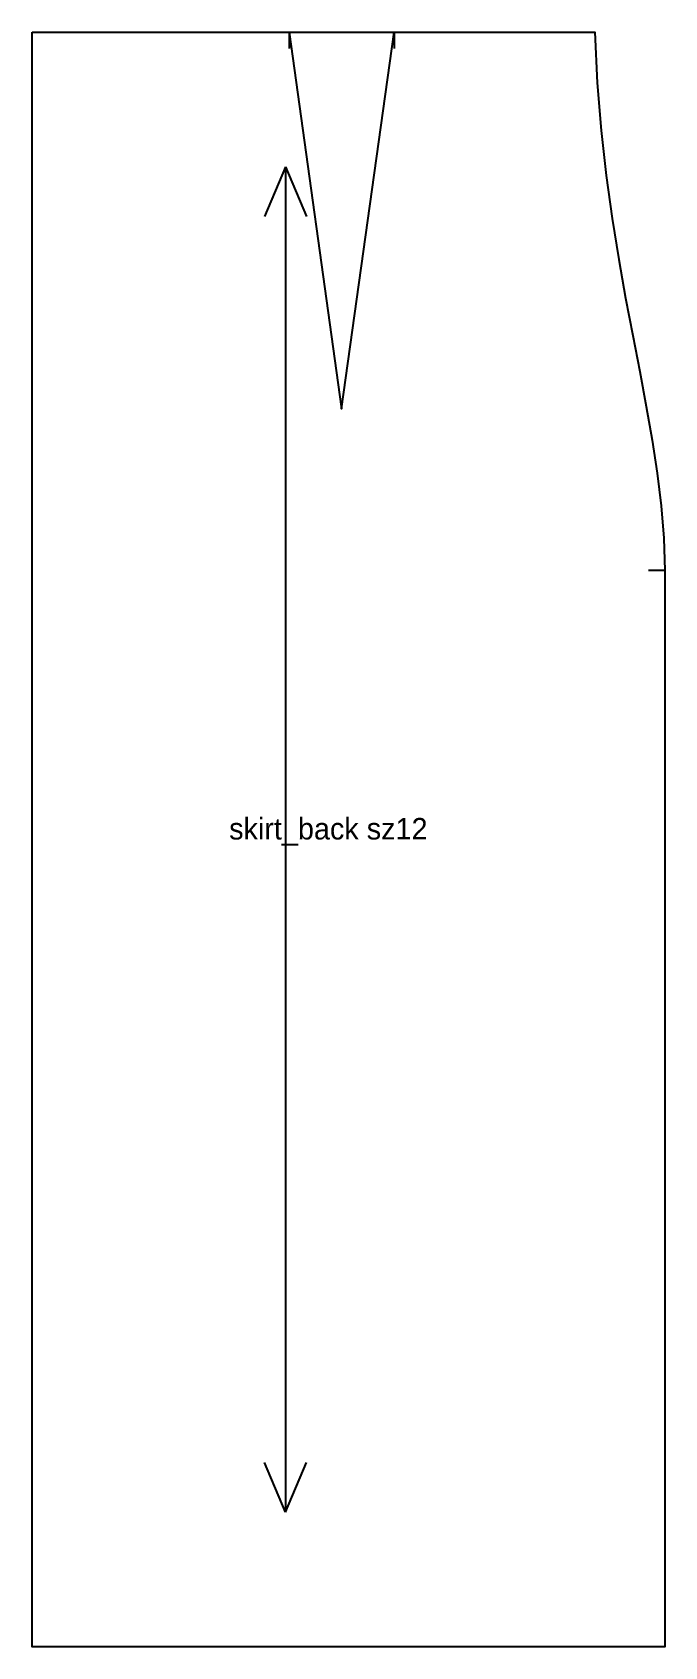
# Model space of a CAD drawing. Header units: millimetres. Extents: x 0 to 235, y -600 to 0.
import ezdxf

# ---------------------------------------------------------------- set-up
doc = ezdxf.new("R2010")
doc.units = ezdxf.units.MM
for name, color, linetype in [('1', 7, 'CONTINUOUS'), ('11', 1, 'CONTINUOUS'), ('13', 5, 'CONTINUOUS'), ('15', 2, 'CONTINUOUS'), ('8', 3, 'CONTINUOUS')]:
    doc.layers.add(name, color=color, linetype=linetype)

msp = doc.modelspace()

# ---------------------------------------------------------------- linework, layer by layer
at = {"layer": '1'}
msp.add_lwpolyline([(0, 0), (209, 0), (209.9333, -18.7485), (211.3848, -36.4781), (213.2606, -53.2719), (215.4665, -69.2128), (217.9085, -84.3841), (220.4927, -98.8688), (223.125, -112.75), (225.7114, -126.1108), (228.1578, -139.0343), (230.3703, -151.6035), (232.2547, -163.9016), (233.7172, -176.0117), (234.6636, -188.0168), (235, -200), (235, -600), (0, -600)], close=True, dxfattribs=at)
at = {"layer": '11'}
for p, q in [((95.45, 0), (95.45, -6)), ((134.45, 0), (134.45, -6)), ((235, -200), (229, -200))]:
    msp.add_line(p, q, dxfattribs=at)
at = {"layer": '13'}
for p, q in [((94.05, -50), (86.2616, -68.4212)), ((94.05, -50), (94.05, -550)), ((94.05, -50), (101.8384, -68.4212)), ((94.05, -550), (86.2616, -531.5788)), ((94.05, -550), (101.8384, -531.5788))]:
    msp.add_line(p, q, dxfattribs=at)
at = {"layer": '8'}
msp.add_lwpolyline([(95.45, 0), (114.95, -140), (134.45, 0)], dxfattribs=at)

# ---------------------------------------------------------------- texts
at = {"layer": '15'}
msp.add_text('skirt_back sz12', height=8, dxfattribs=at).set_placement((73.15, -300))

doc.saveas('drawing.dxf')
